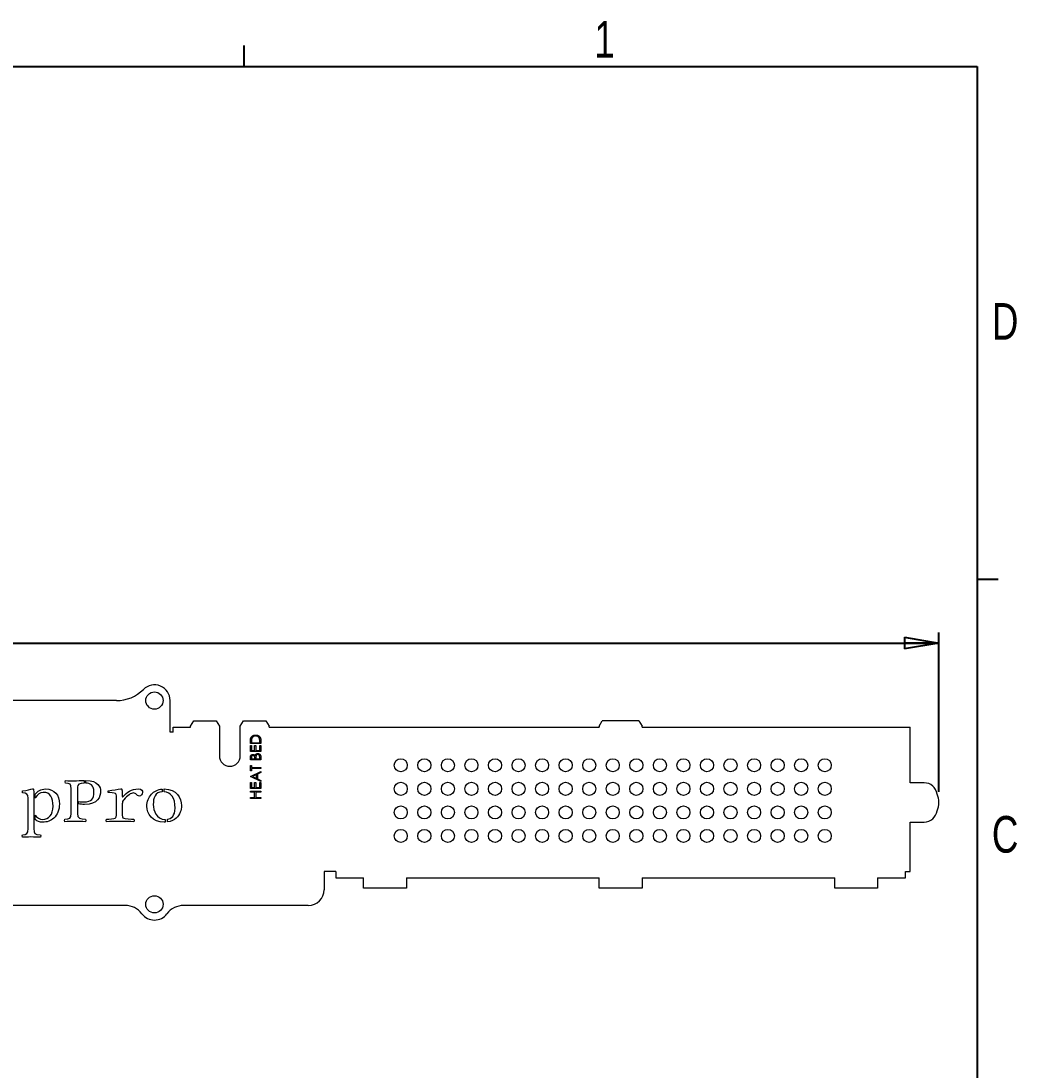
# Model space of a CAD drawing. Header units: millimetres. Extents: x 5 to 292, y 3 to 208.
# Drawn here: x 197.2 to 292.3, y 107 to 207.3 of the extents above; entities that cross this region are included whole.
import ezdxf

# ---------------------------------------------------------------- set-up
doc = ezdxf.new("R2010")
doc.units = ezdxf.units.MM
doc.layers.add('DIMENSIONS', color=179, linetype='Continuous')
doc.layers.add('FORMAT', color=7, linetype='Continuous')
doc.styles.add('SLDTEXTSTYLE1', font='TXT', dxfattribs={"width": 0.75})
doc.dimstyles.new('SLDDIMSTYLE1', dxfattribs={"dimtxt": 3.5, "dimasz": 3.302, "dimexe": 0, "dimexo": 0.0625, "dimgap": 0.875, "dimtad": 2, "dimlfac": 2, "dimrnd": 1e-09, "dimzin": 12, "dimdsep": 46, "dimtxsty": 'SLDTEXTSTYLE1', "dimblk1": 'CLOSED', "dimblk2": 'CLOSED', "dimsah": 1, "dimcen": 0.09, "dimadec": 0, "dimazin": 3, "dimtfac": 1, "dimtofl": 0, "dimtmove": 0, "dimatfit": 3, "dimldrblk": 'CLOSED', "dimfxl": 0, "dimfrac": 2, "dimtolj": 1, "dimtzin": 12, "dimarcsym": 0})

# ---------------------------------------------------------------- blocks, each defined once
blk = doc.blocks.new('_CLOSED')
at = {"color": 0, "linetype": 'ByBlock', "lineweight": -2}
for p, q in [((-1, 0.166667), (0, 0)), ((-1, 0.166667), (-1, -0.166667)), ((0, 0), (-1, -0.166667)), ((0, 0), (-1, 0))]:
    blk.add_line(p, q, dxfattribs=at)
blk = doc.blocks.new('_D_1')
at = {"layer": 'DIMENSIONS'}
for p, q in [((16.75, 136.7), (16.75, 148.92)), ((284.86, 133.7), (284.86, 148.92)), ((16.75, 147.92), (284.86, 147.92))]:
    blk.add_line(p, q, dxfattribs=at)
at = {"layer": 'DIMENSIONS', "xscale": 3.302, "yscale": 3.302}
for p, rotation in [((16.75, 147.92, -27.85), 179.9999999999998), ((284.86, 147.92, -27.85), 359.9999999999998)]:
    blk.add_blockref('_CLOSED', p, dxfattribs=dict(at, rotation=rotation))
at = {"layer": 'DIMENSIONS', "insert": (153.22, 152.43), "char_height": 3.5, "attachment_point": 1, "style": 'SLDTEXTSTYLE1'}
blk.add_mtext('536.22', dxfattribs=at)

msp = doc.modelspace()

# ---------------------------------------------------------------- linework, layer by layer
at = {"color": 7, "linetype": 'Continuous', "lineweight": 15}
for p, q in [((206.2988, 142.4311), (161.6739, 142.4311)), ((211.4168, 139.3991), (211.4168, 142.4311)), ((213.3668, 139.9795), (213.6668, 140.4991)), ((213.6668, 140.4991), (215.8168, 140.4991)), ((215.8168, 140.4991), (216.1168, 139.9795)), ((218.1168, 139.9795), (218.4168, 140.4991)), ((218.4168, 140.4991), (220.5668, 140.4991)), ((220.5668, 140.4991), (220.8668, 139.9795)), ((252.3988, 139.9795), (252.6988, 140.4991)), ((256.1988, 140.4991), (252.6988, 140.4991)), ((256.1988, 140.4991), (256.4988, 139.9795)), ((211.7168, 139.3991), (211.7168, 139.8991)), ((211.7168, 139.8991), (213.3668, 139.8991)), ((213.3668, 139.8991), (213.3668, 139.9795)), ((216.1168, 139.9795), (216.1168, 137.1491)), ((218.1168, 137.1491), (218.1168, 139.9795)), ((220.8668, 139.8991), (220.8668, 139.9795)), ((220.8668, 139.8991), (252.3988, 139.8991)), ((252.3988, 139.9795), (252.3988, 139.8991)), ((256.4988, 139.8991), (256.4988, 139.9795)), ((256.4988, 139.8991), (282.1238, 139.8991)), ((282.1238, 134.5741), (282.1238, 139.8991)), ((211.7168, 139.3991), (211.4168, 139.3991)), ((219.0773, 138.3157), (219.0773, 138.5176)), ((219.1799, 138.4758), (219.1799, 138.4054)), ((219.9748, 138.4054), (219.9748, 138.5202)), ((220.0773, 138.6256), (220.0773, 138.3157)), ((220.0773, 138.3157), (219.0773, 138.3157)), ((219.0773, 138.1362), (219.1799, 138.1362)), ((219.0773, 137.5721), (219.0773, 138.1362)), ((220.0773, 137.5721), (219.0773, 137.5721)), ((219.1799, 138.4054), (219.9748, 138.4054)), ((219.1799, 138.1362), (219.1799, 137.6619)), ((219.1799, 137.6619), (219.4876, 137.6619)), ((219.4876, 138.1362), (219.5901, 138.1362)), ((219.4876, 137.6619), (219.4876, 138.1362)), ((219.5901, 138.1362), (219.5901, 137.6619)), ((219.5901, 137.6619), (219.9748, 137.6619)), ((219.9748, 138.1362), (220.0773, 138.1362)), ((219.9748, 137.6619), (219.9748, 138.1362)), ((220.0773, 138.1362), (220.0773, 137.5721)), ((219.0773, 136.7772), (219.0773, 136.9724)), ((220.0773, 136.7772), (219.0773, 136.7772)), ((219.1799, 136.9888), (219.1799, 136.867)), ((219.1799, 136.867), (219.5004, 136.867)), ((219.5004, 136.867), (219.5004, 136.9273)), ((219.603, 136.9265), (219.603, 136.867)), ((219.603, 136.867), (219.9748, 136.867)), ((219.9748, 136.867), (219.9748, 136.9948)), ((220.0773, 137.0477), (220.0773, 136.7772)), ((219.0773, 136.2388), (219.1799, 136.2388)), ((219.0773, 135.7131), (219.0773, 136.2388)), ((219.1799, 135.7131), (219.0773, 135.7131)), ((219.0773, 135.1875), (220.0773, 135.649)), ((219.1799, 136.2388), (219.1799, 136.0208)), ((219.1799, 136.0208), (220.0773, 136.0208)), ((220.0773, 135.9311), (219.1799, 135.9311)), ((219.1799, 135.9311), (219.1799, 135.7131)), ((220.0773, 135.5515), (219.7568, 135.4036)), ((219.7568, 135.4036), (219.7568, 134.9503)), ((220.0773, 136.0208), (220.0773, 135.9311)), ((220.0773, 135.649), (220.0773, 135.5515)), ((203.2002, 134.8042), (203.2002, 134.5512)), ((203.3557, 134.5498), (203.3557, 134.806)), ((219.0773, 135.1747), (219.0773, 135.1875)), ((220.0773, 134.7003), (219.0773, 135.1747)), ((219.0773, 134.5978), (219.1799, 134.5978)), ((219.0773, 134.0336), (219.0773, 134.5978)), ((219.1799, 134.5978), (219.1799, 134.1234)), ((219.6542, 135.3564), (219.2722, 135.1801)), ((219.2722, 135.1801), (219.6542, 134.999)), ((219.4876, 134.5978), (219.5901, 134.5978)), ((219.4876, 134.1234), (219.4876, 134.5978)), ((219.5901, 134.5978), (219.5901, 134.1234)), ((219.6542, 134.999), (219.6542, 135.3564)), ((219.7568, 134.9503), (220.0773, 134.7983)), ((219.9748, 134.5978), (220.0773, 134.5978)), ((219.9748, 134.1234), (219.9748, 134.5978)), ((220.0773, 134.7983), (220.0773, 134.7003)), ((220.0773, 134.5978), (220.0773, 134.0336)), ((283.4434, 134.5741), (282.1238, 134.5741)), ((198.3936, 133.4197), (198.3936, 130.1986)), ((198.5168, 133.1225), (198.5168, 133.4791)), ((201.9689, 131.6473), (201.9689, 133.993)), ((202.5594, 134.1766), (202.5594, 131.6473)), ((210.6643, 133.977), (210.6643, 133.7239)), ((210.8524, 133.7197), (210.8524, 133.9858)), ((220.0773, 134.0336), (219.0773, 134.0336)), ((219.0773, 133.7772), (220.0773, 133.7772)), ((219.0773, 133.6875), (219.0773, 133.7772)), ((219.4876, 133.6875), (219.0773, 133.6875)), ((219.1799, 134.1234), (219.4876, 134.1234)), ((219.4876, 133.1747), (219.4876, 133.6875)), ((219.5901, 134.1234), (219.9748, 134.1234)), ((219.5901, 133.6875), (219.5901, 133.1747)), ((220.0773, 133.6875), (219.5901, 133.6875)), ((220.0773, 133.7772), (220.0773, 133.6875)), ((197.8407, 130.1986), (197.8407, 133.1217)), ((202.6712, 132.5658), (202.6712, 132.7767)), ((206.2863, 131.6732), (206.2863, 133.2103)), ((206.8389, 132.5499), (206.8389, 131.6732)), ((219.0773, 133.1747), (219.4876, 133.1747)), ((219.0773, 133.0849), (219.0773, 133.1747)), ((220.0773, 133.0849), (219.0773, 133.0849)), ((219.5901, 133.1747), (220.0773, 133.1747)), ((220.0773, 133.1747), (220.0773, 133.0849)), ((198.5168, 131.0598), (198.5168, 131.4803)), ((210.954, 131.0695), (210.954, 130.8119)), ((211.1635, 130.8326), (211.1635, 131.0875)), ((282.1238, 130.8241), (283.4434, 130.8241)), ((282.1238, 126.0991), (282.1238, 130.8241)), ((227.2488, 126.0991), (226.1168, 126.0991)), ((226.1168, 126.0991), (226.1168, 124.3579)), ((227.2488, 126.0991), (227.2488, 125.4991)), ((227.2488, 125.4991), (229.8988, 125.4991)), ((229.8988, 124.4991), (229.8988, 125.4991)), ((233.9988, 125.4991), (252.3988, 125.4991)), ((233.9988, 125.4991), (233.9988, 124.4991)), ((252.3988, 124.4991), (252.3988, 125.4991)), ((256.4988, 125.4991), (274.8988, 125.4991)), ((256.4988, 125.4991), (256.4988, 124.4991)), ((274.8988, 124.4991), (274.8988, 125.4991)), ((278.9988, 125.4991), (281.6488, 125.4991)), ((278.9988, 125.4991), (278.9988, 124.4991)), ((281.6488, 126.0991), (282.1238, 126.0991)), ((281.6488, 125.4991), (281.6488, 126.0991)), ((233.9988, 124.4991), (229.8988, 124.4991)), ((256.4988, 124.4991), (252.3988, 124.4991)), ((278.9988, 124.4991), (274.8988, 124.4991)), ((207.1238, 122.8579), (155.2099, 122.8579)), ((224.6168, 122.8579), (212.7099, 122.8579))]:
    msp.add_line(p, q, dxfattribs=at)
for centre, radius in [((209.9168, 142.4311), 0.8252), ((233.4488, 136.2491), 0.625), ((235.6988, 136.2491), 0.625), ((237.9488, 136.2491), 0.625), ((240.1988, 136.2491), 0.625), ((242.4488, 136.2491), 0.625), ((244.6988, 136.2491), 0.625), ((246.9488, 136.2491), 0.625), ((249.1988, 136.2491), 0.625), ((251.4488, 136.2491), 0.625), ((253.6988, 136.2491), 0.625), ((255.9488, 136.2491), 0.625), ((258.1988, 136.2491), 0.625), ((260.4488, 136.2491), 0.625), ((262.6988, 136.2491), 0.625), ((264.9488, 136.2491), 0.625), ((267.1988, 136.2491), 0.625), ((269.4488, 136.2491), 0.625), ((271.6988, 136.2491), 0.625), ((273.9488, 136.2491), 0.625), ((233.4488, 133.9991), 0.625), ((235.6988, 133.9991), 0.625), ((237.9488, 133.9991), 0.625), ((240.1988, 133.9991), 0.625), ((242.4488, 133.9991), 0.625), ((244.6988, 133.9991), 0.625), ((246.9488, 133.9991), 0.625), ((249.1988, 133.9991), 0.625), ((251.4488, 133.9991), 0.625), ((253.6988, 133.9991), 0.625), ((255.9488, 133.9991), 0.625), ((258.1988, 133.9991), 0.625), ((260.4488, 133.9991), 0.625), ((262.6988, 133.9991), 0.625), ((264.9488, 133.9991), 0.625), ((267.1988, 133.9991), 0.625), ((269.4488, 133.9991), 0.625), ((271.6988, 133.9991), 0.625), ((273.9488, 133.9991), 0.625), ((233.4488, 131.7491), 0.625), ((235.6988, 131.7491), 0.625), ((237.9488, 131.7491), 0.625), ((240.1988, 131.7491), 0.625), ((242.4488, 131.7491), 0.625), ((244.6988, 131.7491), 0.625), ((246.9488, 131.7491), 0.625), ((249.1988, 131.7491), 0.625), ((251.4488, 131.7491), 0.625), ((253.6988, 131.7491), 0.625), ((255.9488, 131.7491), 0.625), ((258.1988, 131.7491), 0.625), ((260.4488, 131.7491), 0.625), ((262.6988, 131.7491), 0.625), ((264.9488, 131.7491), 0.625), ((267.1988, 131.7491), 0.625), ((269.4488, 131.7491), 0.625), ((271.6988, 131.7491), 0.625), ((273.9488, 131.7491), 0.625), ((233.4488, 129.4991), 0.625), ((235.6988, 129.4991), 0.625), ((237.9488, 129.4991), 0.625), ((240.1988, 129.4991), 0.625), ((242.4488, 129.4991), 0.625), ((244.6988, 129.4991), 0.625), ((246.9488, 129.4991), 0.625), ((249.1988, 129.4991), 0.625), ((251.4488, 129.4991), 0.625), ((253.6988, 129.4991), 0.625), ((255.9488, 129.4991), 0.625), ((258.1988, 129.4991), 0.625), ((260.4488, 129.4991), 0.625), ((262.6988, 129.4991), 0.625), ((264.9488, 129.4991), 0.625), ((267.1988, 129.4991), 0.625), ((269.4488, 129.4991), 0.625), ((271.6988, 129.4991), 0.625), ((273.9488, 129.4991), 0.625), ((209.9168, 122.9671), 0.8252)]:
    msp.add_circle(centre, radius, dxfattribs=at)
for centre, radius, start, end in [((206.2988, 146.0444), 3.6133, 270, 315.037058), ((209.9168, 142.4311), 1.5, 0, 135.037058), ((217.1168, 137.1491), 1, 180, 360), ((283.4434, 133.3241), 1.25, 8.141341, 90), ((282.9808, 132.6991), 1.8797, 334.74318, 25.25682), ((283.4434, 132.0741), 1.25, 270, 351.858659), ((224.6168, 124.3579), 1.5, 270, 360), ((207.1238, 120.8579), 2, 37.058466, 90), ((212.7099, 120.8579), 2, 90, 142.941534), ((209.9168, 122.9671), 1.5, 217.058466, 322.941534)]:
    msp.add_arc(centre, radius, start, end, dxfattribs=at)
for points, knots in [([(219.0773, 138.5176), (219.0774, 138.5352), (219.0777, 138.5691), (219.0792, 138.6181), (219.082, 138.6635), (219.086, 138.7051), (219.0909, 138.7429), (219.097, 138.777), (219.1043, 138.8074), (219.1105, 138.8261), (219.1134, 138.8349)], [0, 0, 0, 0, 0.16428922, 0.31740591, 0.45884361, 0.58936654, 0.70783132, 0.81577003, 0.9128799, 1, 1, 1, 1]), ([(219.1134, 138.8349), (219.1178, 138.8465), (219.1265, 138.8694), (219.1429, 138.902), (219.1616, 138.9326), (219.1824, 138.9615), (219.2061, 138.9881), (219.2315, 139.0132), (219.2597, 139.0359), (219.29, 139.0568), (219.3221, 139.0756), (219.3559, 139.0919), (219.3913, 139.1054), (219.4281, 139.1167), (219.4664, 139.1256), (219.5063, 139.1316), (219.5477, 139.1356), (219.5757, 139.136), (219.5899, 139.1362)], [0, 0, 0, 0, 0.06154497, 0.1216943, 0.18115486, 0.23987539, 0.29870194, 0.35764742, 0.41760484, 0.47849404, 0.54040705, 0.60234499, 0.66500433, 0.72855931, 0.79365054, 0.86053427, 0.92923596, 1, 1, 1, 1]), ([(219.2079, 138.783), (219.2056, 138.7747), (219.2007, 138.7568), (219.1953, 138.7277), (219.1906, 138.695), (219.1865, 138.6584), (219.1837, 138.6181), (219.1815, 138.5741), (219.18, 138.5262), (219.1799, 138.493), (219.1799, 138.4758)], [0, 0, 0, 0, 0.08431862, 0.17928451, 0.28658253, 0.40511148, 0.53559287, 0.67819021, 0.83297584, 1, 1, 1, 1]), ([(219.5897, 139.0465), (219.578, 139.0463), (219.5551, 139.046), (219.5214, 139.0424), (219.4889, 139.0371), (219.4578, 139.0295), (219.4279, 139.0197), (219.3994, 139.0075), (219.3719, 138.9936), (219.3462, 138.9771), (219.3219, 138.959), (219.2996, 138.9389), (219.2794, 138.9171), (219.2608, 138.8939), (219.2446, 138.8686), (219.2301, 138.8418), (219.2178, 138.8131), (219.2113, 138.7932), (219.2079, 138.783)], [0, 0, 0, 0, 0.07015118, 0.13781261, 0.20322625, 0.26717406, 0.330024, 0.39179427, 0.4530844, 0.51433391, 0.57499999, 0.63486548, 0.69411632, 0.75344162, 0.8131258, 0.87407969, 0.93600701, 1, 1, 1, 1]), ([(219.9493, 138.8061), (219.9461, 138.8152), (219.9397, 138.8333), (219.9282, 138.8592), (219.9144, 138.8834), (219.8992, 138.9063), (219.8818, 138.9276), (219.8628, 138.9474), (219.842, 138.9658), (219.8194, 138.9826), (219.7952, 138.9976), (219.7697, 139.0105), (219.743, 139.0219), (219.7148, 139.0309), (219.6853, 139.0379), (219.6546, 139.0428), (219.6226, 139.0459), (219.6008, 139.0463), (219.5897, 139.0465)], [0, 0, 0, 0, 0.0624145, 0.12333823, 0.18312454, 0.24178299, 0.30057888, 0.35968007, 0.41888164, 0.47953066, 0.54085054, 0.6023034, 0.66446321, 0.72780572, 0.79289481, 0.85967233, 0.9284644, 1, 1, 1, 1]), ([(219.5899, 139.1362), (219.6023, 139.136), (219.6267, 139.1357), (219.6626, 139.1325), (219.6974, 139.1279), (219.731, 139.1207), (219.7637, 139.112), (219.795, 139.1009), (219.8254, 139.0882), (219.8544, 139.0733), (219.8818, 139.057), (219.9077, 139.0394), (219.9317, 139.0207), (219.9537, 139.0007), (219.9739, 138.9795), (219.9923, 138.9572), (220.0086, 138.9335), (220.0235, 138.9086), (220.0365, 138.8819), (220.0475, 138.8527), (220.0566, 138.821), (220.0642, 138.7868), (220.0702, 138.7501), (220.0742, 138.7108), (220.077, 138.669), (220.0772, 138.6404), (220.0773, 138.6256)], [0, 0, 0, 0, 0.046080683, 0.0908068, 0.134295271, 0.177024386, 0.218822734, 0.260244116, 0.301079867, 0.341613894, 0.381583419, 0.420119591, 0.458074619, 0.494738488, 0.531194623, 0.566933698, 0.602712651, 0.638326606, 0.674853249, 0.713467371, 0.754441804, 0.797815361, 0.843989456, 0.89307157, 0.944963346, 1, 1, 1, 1]), ([(219.9748, 138.5202), (219.9747, 138.5367), (219.9745, 138.5684), (219.9734, 138.6141), (219.9714, 138.6557), (219.9687, 138.6935), (219.965, 138.7273), (219.961, 138.7572), (219.956, 138.7831), (219.9514, 138.7988), (219.9493, 138.8061)], [0, 0, 0, 0, 0.17190066, 0.33062793, 0.47554884, 0.60674619, 0.7250238, 0.82974239, 0.92132282, 1, 1, 1, 1]), ([(219.0773, 136.9724), (219.0774, 136.9819), (219.0775, 137.0004), (219.079, 137.0273), (219.081, 137.0525), (219.0843, 137.0761), (219.0882, 137.0979), (219.093, 137.118), (219.0987, 137.1365), (219.1078, 137.1585), (219.1214, 137.1836), (219.1413, 137.2108), (219.1658, 137.2341), (219.1933, 137.2541), (219.2237, 137.2701), (219.256, 137.2816), (219.29, 137.2889), (219.3133, 137.2897), (219.3251, 137.2901)], [0, 0, 0, 0, 0.0625941, 0.12132294, 0.17668014, 0.2283651, 0.27686845, 0.32187913, 0.36409863, 0.4033557, 0.47796795, 0.55053546, 0.62358446, 0.69817488, 0.77335367, 0.84728113, 0.92281834, 1, 1, 1, 1]), ([(219.3269, 137.2003), (219.3214, 137.2002), (219.3105, 137.1999), (219.2946, 137.1975), (219.2797, 137.1934), (219.2655, 137.1881), (219.2525, 137.1807), (219.2402, 137.172), (219.2291, 137.1616), (219.2187, 137.1496), (219.2095, 137.1359), (219.2014, 137.1204), (219.1949, 137.1029), (219.1892, 137.0838), (219.1852, 137.0626), (219.1819, 137.0397), (219.1802, 137.0148), (219.18, 136.9977), (219.1799, 136.9888)], [0, 0, 0, 0, 0.05700313, 0.11181787, 0.16440237, 0.2158698, 0.26684111, 0.31747896, 0.36990214, 0.42340045, 0.4797184, 0.5392415, 0.60243069, 0.67102955, 0.7444848, 0.82345397, 0.90874031, 1, 1, 1, 1]), ([(219.3251, 137.2901), (219.3362, 137.2897), (219.3579, 137.2891), (219.3896, 137.2833), (219.4198, 137.2741), (219.4484, 137.2613), (219.4747, 137.2447), (219.4989, 137.225), (219.52, 137.2013), (219.5319, 137.1835), (219.5379, 137.1745)], [0, 0, 0, 0, 0.13056911, 0.25658061, 0.38055162, 0.50362292, 0.62573932, 0.74754858, 0.87176612, 1, 1, 1, 1]), ([(219.5004, 136.9273), (219.5003, 136.9361), (219.5001, 136.9531), (219.4994, 136.9778), (219.4977, 137.0007), (219.4959, 137.0218), (219.493, 137.041), (219.4896, 137.0584), (219.486, 137.0741), (219.4798, 137.0923), (219.4707, 137.1128), (219.4566, 137.1348), (219.4397, 137.1542), (219.4203, 137.1705), (219.3989, 137.1839), (219.3759, 137.1932), (219.3518, 137.1995), (219.3353, 137.2), (219.3269, 137.2003)], [0, 0, 0, 0, 0.07230103, 0.13970033, 0.20228851, 0.26059953, 0.31319033, 0.36173893, 0.40570648, 0.44553998, 0.51883196, 0.58977824, 0.65886748, 0.72843048, 0.7972827, 0.86481538, 0.93136375, 1, 1, 1, 1]), ([(219.5379, 137.1745), (219.5422, 137.1858), (219.5506, 137.2076), (219.5653, 137.2375), (219.5814, 137.2632), (219.5989, 137.2851), (219.6178, 137.3037), (219.6383, 137.32), (219.6607, 137.334), (219.6849, 137.3459), (219.7104, 137.3552), (219.7371, 137.3621), (219.765, 137.3661), (219.7839, 137.3667), (219.7935, 137.367)], [0, 0, 0, 0, 0.10605749, 0.20291426, 0.29030017, 0.37022257, 0.44638372, 0.5213969, 0.59829108, 0.67614247, 0.7555287, 0.83488717, 0.91664605, 1, 1, 1, 1]), ([(219.6148, 137.1136), (219.6138, 137.1087), (219.6117, 137.0982), (219.6094, 137.081), (219.6074, 137.0613), (219.6059, 137.0392), (219.6044, 137.0146), (219.6038, 136.9874), (219.603, 136.9577), (219.603, 136.9372), (219.603, 136.9265)], [0, 0, 0, 0, 0.07930649, 0.17195282, 0.27705651, 0.39473058, 0.52617732, 0.67134477, 0.82928526, 1, 1, 1, 1]), ([(219.7935, 137.2772), (219.7882, 137.2772), (219.7777, 137.277), (219.7623, 137.2746), (219.7474, 137.2712), (219.7329, 137.2668), (219.7191, 137.2603), (219.7058, 137.2528), (219.6928, 137.2439), (219.6765, 137.2301), (219.6577, 137.2101), (219.6392, 137.1816), (219.6244, 137.1492), (219.618, 137.1257), (219.6148, 137.1136)], [0, 0, 0, 0, 0.0602874, 0.11960235, 0.17750337, 0.23514266, 0.29213259, 0.35087121, 0.41009786, 0.47073152, 0.5948287, 0.72257882, 0.85669139, 1, 1, 1, 1]), ([(219.7935, 137.367), (219.8032, 137.3667), (219.8224, 137.3662), (219.8507, 137.3621), (219.8776, 137.3552), (219.9035, 137.3458), (219.9283, 137.3335), (219.9519, 137.3185), (219.9742, 137.3006), (219.9955, 137.2805), (220.0146, 137.2579), (220.0316, 137.2335), (220.0456, 137.2069), (220.0573, 137.1787), (220.0663, 137.1486), (220.0726, 137.1166), (220.0768, 137.0828), (220.0771, 137.0596), (220.0773, 137.0477)], [0, 0, 0, 0, 0.061160277, 0.120334558, 0.178180255, 0.235235126, 0.292682961, 0.351186248, 0.41045661, 0.471719854, 0.533761203, 0.595739024, 0.657887515, 0.72129518, 0.786822515, 0.854686154, 0.925477986, 1, 1, 1, 1]), ([(219.9748, 136.9948), (219.9746, 137.0039), (219.9744, 137.0216), (219.9737, 137.047), (219.9722, 137.0706), (219.9697, 137.0922), (219.967, 137.1121), (219.9634, 137.13), (219.9593, 137.1461), (219.9529, 137.1648), (219.943, 137.1858), (219.9281, 137.2084), (219.9102, 137.2285), (219.8896, 137.2456), (219.8672, 137.2596), (219.8435, 137.2698), (219.8188, 137.2761), (219.8019, 137.2769), (219.7935, 137.2772)], [0, 0, 0, 0, 0.072502489, 0.139738989, 0.201795135, 0.259821934, 0.312205989, 0.360773434, 0.404540343, 0.443698099, 0.516840794, 0.587874336, 0.657965418, 0.728969389, 0.79930772, 0.866635778, 0.933116329, 1, 1, 1, 1])]:
    msp.add_open_spline(points, degree=3, knots=knots, dxfattribs=at)
for points in [[(201.416, 134.5456), (201.3766, 134.5836), (201.3766, 134.7427), (201.416, 134.7802)], [(201.416, 134.7802), (201.7084, 134.7744), (202.012, 134.7675), (202.2855, 134.7675)], [(201.9689, 133.993), (201.9689, 134.494), (201.8604, 134.5256), (201.416, 134.5456)], [(202.2855, 134.7675), (202.5036, 134.7675), (202.9575, 134.796), (203.2002, 134.8042)], [(203.2002, 134.5512), (202.7304, 134.5411), (202.5594, 134.3921), (202.5594, 134.1766)], [(203.3557, 134.806), (204.5541, 134.7875), (204.7763, 134.1399), (204.7763, 133.7888)], [(204.1352, 133.6802), (204.1352, 134.3919), (203.7718, 134.5326), (203.3557, 134.5498)], [(197.3197, 133.6051), (197.3067, 133.6485), (197.288, 133.757), (197.2994, 133.8018)], [(197.2994, 133.8018), (197.79, 133.8656), (198.0753, 133.9352), (198.2719, 134.012)], [(197.8407, 133.1217), (197.8407, 133.5345), (197.7004, 133.5661), (197.3197, 133.6051)], [(198.2719, 134.012), (198.3301, 134.012), (198.3429, 133.9858), (198.3547, 133.9541)], [(198.3547, 133.9541), (198.3863, 133.8773), (198.3936, 133.6299), (198.3936, 133.4197)], [(198.5168, 133.4791), (198.772, 133.7878), (199.0553, 133.9858), (199.505, 133.9858)], [(199.2893, 133.6616), (199.003, 133.6616), (198.7295, 133.4197), (198.5528, 133.1725)], [(200.2299, 132.3532), (200.2299, 133.1535), (199.9825, 133.6616), (199.2893, 133.6616)], [(199.505, 133.9858), (200.3821, 133.9858), (200.8393, 133.4084), (200.8393, 132.543)], [(203.2002, 132.7528), (203.8878, 132.7528), (204.1352, 133.0263), (204.1352, 133.6802)], [(204.7763, 133.7888), (204.7763, 133.242), (204.5158, 132.511), (203.2322, 132.511)], [(205.5118, 133.6431), (205.4988, 133.6802), (205.486, 133.7832), (205.4988, 133.8208)], [(205.4988, 133.8208), (205.9376, 133.8773), (206.4324, 133.9541), (206.7118, 134.0044)], [(206.185, 133.5545), (206.1212, 133.592), (205.6582, 133.6431), (205.5118, 133.6431)], [(206.2863, 133.2103), (206.2863, 133.4197), (206.2674, 133.5025), (206.185, 133.5545)], [(206.7118, 134.0044), (206.7637, 134.0044), (206.7751, 133.9858), (206.7886, 133.9541)], [(206.7886, 133.9541), (206.8206, 133.8903), (206.8389, 133.7949), (206.8389, 133.4519)], [(206.8389, 133.4519), (206.8389, 133.242), (206.8465, 133.1855), (206.9026, 133.2492)], [(206.9026, 133.2492), (207.3285, 133.6933), (207.6467, 133.9858), (208.415, 133.9858)], [(207.9072, 133.6109), (207.6595, 133.6109), (207.3484, 133.3505), (206.9925, 132.9567)], [(208.1866, 133.4835), (208.1415, 133.5345), (207.9954, 133.6109), (207.9072, 133.6109)], [(208.4788, 133.3129), (208.3512, 133.3129), (208.2562, 133.4084), (208.1866, 133.4835)], [(208.415, 133.9858), (208.7016, 133.9858), (208.7785, 133.7888), (208.7785, 133.6616)], [(208.7785, 133.6616), (208.7785, 133.4911), (208.6438, 133.3129), (208.4788, 133.3129)], [(209.1943, 132.3332), (209.1943, 132.779), (209.3535, 133.1855), (209.6325, 133.4911)], [(209.6325, 133.4911), (209.8837, 133.757), (210.2354, 133.9364), (210.6643, 133.977)], [(210.6643, 133.7239), (209.973, 133.6914), (209.8048, 133.1041), (209.8048, 132.4924)], [(210.8524, 133.9858), (212.0482, 133.9858), (212.4981, 133.1349), (212.4981, 132.3966)], [(211.8887, 132.1623), (211.8887, 133.1422), (211.5013, 133.6612), (210.8524, 133.7197)], [(198.5528, 133.1725), (198.5405, 133.1566), (198.5284, 133.1399), (198.5168, 133.1225)], [(200.8393, 132.543), (200.8393, 131.9714), (200.6367, 131.527), (200.3056, 131.2029)], [(202.6712, 132.7767), (202.8207, 132.7631), (203.07, 132.7528), (203.2002, 132.7528)], [(203.2322, 132.511), (203.0391, 132.511), (202.8233, 132.5346), (202.6712, 132.5658)], [(206.9925, 132.9567), (206.8971, 132.8482), (206.8389, 132.7153), (206.8389, 132.5499)], [(209.8048, 132.4924), (209.8048, 131.9336), (210.0842, 131.0695), (210.954, 131.0695)], [(212.4981, 132.3966), (212.4981, 131.9652), (212.3462, 131.5143), (211.9903, 131.2029)], [(198.5168, 131.4803), (198.6863, 131.2459), (198.9896, 131.0754), (199.207, 131.0754)], [(199.207, 131.0754), (199.8422, 131.0754), (200.2299, 131.546), (200.2299, 132.3532)], [(201.3522, 131.0943), (201.7966, 131.1133), (201.9689, 131.1446), (201.9689, 131.6473)], [(202.5594, 131.6473), (202.5594, 131.1446), (202.8388, 131.1201), (203.3349, 131.0943)], [(206.166, 131.1839), (206.2542, 131.2476), (206.2863, 131.3679), (206.2863, 131.6732)], [(206.8389, 131.6732), (206.8389, 131.362), (206.8654, 131.2476), (206.9795, 131.1839)], [(210.8396, 130.8091), (209.7283, 130.8091), (209.1943, 131.6094), (209.1943, 132.3332)], [(211.1635, 131.0875), (211.5188, 131.1514), (211.8887, 131.4054), (211.8887, 132.1623)], [(199.2518, 130.8091), (198.9466, 130.8091), (198.7052, 130.9054), (198.5168, 131.0598)], [(200.3056, 131.2029), (200.0128, 130.9293), (199.6452, 130.8091), (199.2518, 130.8091)], [(201.3522, 130.8597), (201.313, 130.8977), (201.313, 131.0564), (201.3522, 131.0943)], [(202.2931, 130.8728), (201.9934, 130.8728), (201.6633, 130.8659), (201.3522, 130.8597)], [(203.3349, 130.8597), (203.0165, 130.8659), (202.5405, 130.8728), (202.2931, 130.8728)], [(203.3349, 131.0943), (203.3724, 131.0564), (203.3724, 130.8977), (203.3349, 130.8597)], [(205.3268, 130.8597), (205.2893, 130.8977), (205.2893, 131.0564), (205.3268, 131.0943)], [(205.3268, 131.0943), (205.5873, 131.1075), (206.1023, 131.1391), (206.166, 131.1839)], [(206.6422, 130.8728), (206.3879, 130.8728), (205.5945, 130.8659), (205.3268, 130.8597)], [(207.952, 130.8597), (207.6785, 130.8659), (206.9026, 130.8728), (206.6422, 130.8728)], [(206.9795, 131.1839), (207.0563, 131.1446), (207.7295, 131.1015), (207.952, 131.0943)], [(207.952, 131.0943), (207.9899, 131.0564), (207.9899, 130.8977), (207.952, 130.8597)], [(210.954, 130.8119), (210.9166, 130.81), (210.8785, 130.8091), (210.8396, 130.8091)], [(211.9903, 131.2029), (211.7846, 131.0205), (211.5096, 130.8848), (211.1635, 130.8326)], [(197.3197, 129.3848), (197.2808, 129.4228), (197.2808, 129.5819), (197.3197, 129.6194)], [(197.3197, 129.6194), (197.7063, 129.6398), (197.8407, 129.6718), (197.8407, 130.1986)], [(198.1201, 129.3984), (197.8017, 129.3984), (197.5861, 129.3907), (197.3197, 129.3848)], [(199.042, 129.3848), (198.7684, 129.3907), (198.4759, 129.3984), (198.1201, 129.3984)], [(198.3936, 130.1986), (198.3936, 129.6718), (198.4631, 129.6456), (199.042, 129.6194)], [(199.042, 129.6194), (199.0795, 129.5819), (199.0795, 129.4228), (199.042, 129.3848)]]:
    msp.add_open_spline(points, degree=3, dxfattribs=at)
at = {"layer": 'FORMAT'}
for p, q in [((218.5, 203), (218.5, 205)), ((8.5, 203), (288.5, 203)), ((288.5, 203), (288.5, 7)), ((290.5, 154), (288.5, 154))]:
    msp.add_line(p, q, dxfattribs=at)

# ---------------------------------------------------------------- texts
at = {"layer": 'FORMAT', "char_height": 3.5, "attachment_point": 1, "style": 'SLDTEXTSTYLE1'}
for s, insert in [('1', (251.9353, 207.3426)), ('D', (289.9123, 180.4023)), ('C', (289.9123, 131.4023))]:
    msp.add_mtext(s, dxfattribs=dict(at, insert=insert))

# ---------------------------------------------------------------- dimensions: what is measured, and where the dimension line sits
at = {"layer": 'DIMENSIONS'}
dim = msp.add_linear_dim(base=(284.8605, 147.9168), p1=(16.7529, 135.6991), p2=(284.8605, 132.6991), dimstyle='SLDDIMSTYLE1', dxfattribs=at)
dim.commit()
dim.dimension.update_dxf_attribs({"geometry": '_D_1', "text_midpoint": (160.3296, 147.9168), "dimtype": 160})

doc.saveas('drawing.dxf')
